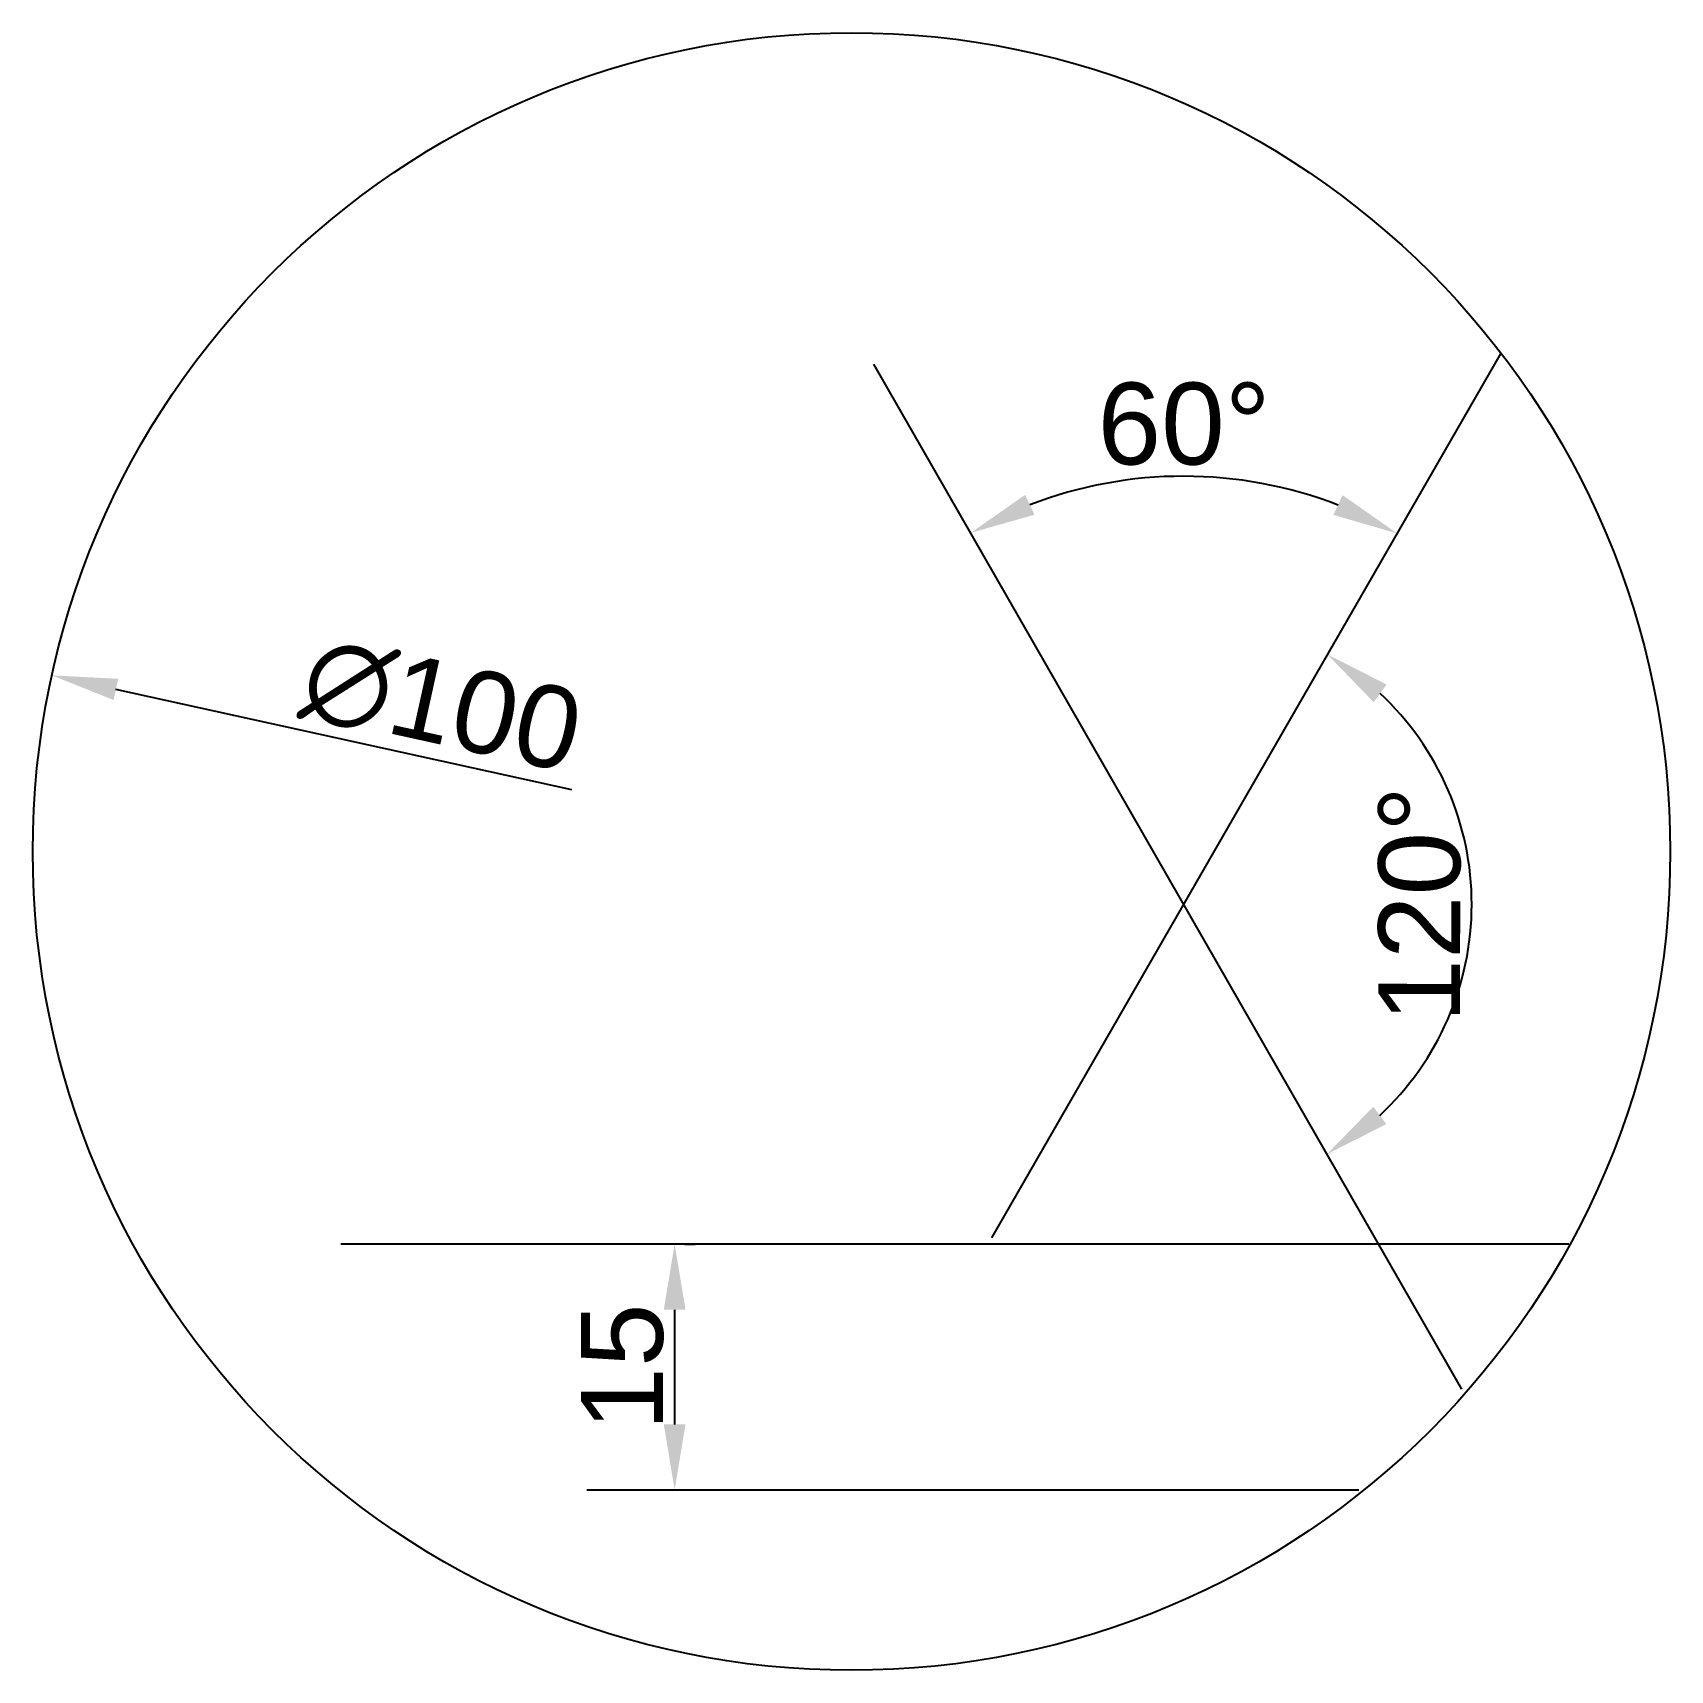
# Model space of a CAD drawing. Header units: millimetres. Extents: x 110 to 210, y 138 to 238.
import ezdxf

# ---------------------------------------------------------------- set-up
doc = ezdxf.new("R2010")
doc.units = ezdxf.units.MM
doc.layers.get('0').update_dxf_attribs({"true_color": 0xc2ced6})
doc.styles.get("Standard").update_dxf_attribs({"font": 'arial.ttf'})
doc.dimstyles.new('ISO-25', dxfattribs={"dimtxt": 2.5, "dimasz": 2.5, "dimexe": 1.25, "dimexo": 0.625, "dimtad": 1, "dimtxsty": 'Standard', "dimcen": 2.5, "dimadec": 0, "dimazin": 0, "dimtfac": 1, "dimtmove": 0, "dimatfit": 3, "dimfxl": 1, "dimarcsym": 0})

# ---------------------------------------------------------------- blocks, each defined once
blk = doc.blocks.new('*D5')
at = {"color": 0, "lineweight": -2, "transparency": 16777216}
blk.add_arc((180.63, 184.4), 17.6, 312.8864, 47.0198, dxfattribs=at)
at = {"color": 0, "transparency": 16777216}
for points in [[(192.24, 196.74), (193.03, 197.82), (189.41, 199.66)], [(193.01, 170.97), (192.22, 172.04), (189.39, 169.14)]]:
    blk.add_solid(points, dxfattribs=at)
at = {"layer": 'Defpoints', "color": 0, "transparency": 16777216}
for p in [(200.01, 218.06), (161.72, 217.38), (197.16, 178.36), (168.9, 164.03), (197.62, 154.79)]:
    blk.add_point(p, dxfattribs=at)
at = {"color": 0, "transparency": 16777216, "insert": (195.06, 184.39), "char_height": 5, "attachment_point": 5, "rotation": 89.9531}
blk.add_mtext('120°', dxfattribs=at)
blk = doc.blocks.new('*D6')
at = {"color": 0, "lineweight": -2, "transparency": 16777216}
blk.add_arc((180.63, 184.4), 26.14, 68.8461, 111.0601, dxfattribs=at)
at = {"color": 0, "transparency": 16777216}
for points in [[(171.53, 208.19), (170.95, 209.4), (167.63, 207.08)], [(190.35, 209.38), (189.78, 208.18), (193.67, 207.05)]]:
    blk.add_solid(points, dxfattribs=at)
at = {"layer": 'Defpoints', "color": 0, "transparency": 16777216}
for p in [(200.01, 218.06), (161.72, 217.38), (185.17, 210.14), (168.9, 164.03), (197.62, 154.79)]:
    blk.add_point(p, dxfattribs=at)
at = {"color": 0, "transparency": 16777216, "insert": (180.66, 213.72), "char_height": 5, "attachment_point": 5, "rotation": 359.9531}
blk.add_mtext('60°', dxfattribs=at)
blk = doc.blocks.new('*D7')
at = {"color": 0, "lineweight": -2, "transparency": 16777216}
blk.add_line((143.27, 191.39), (115.43, 197.52), dxfattribs=at)
at = {"color": 0, "transparency": 16777216}
blk.add_solid([(115.57, 198.17), (115.29, 196.87), (111.52, 198.38)], dxfattribs=at)
at = {"layer": 'Defpoints', "color": 0, "transparency": 16777216}
for p in [(111.52, 198.38), (209.18, 176.86)]:
    blk.add_point(p, dxfattribs=at)
at = {"color": 0, "transparency": 16777216, "insert": (135.33, 196.53), "char_height": 5, "attachment_point": 5, "rotation": 347.5716}
blk.add_mtext('∅100', dxfattribs=at)
blk = doc.blocks.new('*D8')
at = {"color": 0, "lineweight": -2, "transparency": 16777216}
for p, q in [((150.18, 163.64), (150.8, 163.64)), ((149.55, 159.64), (149.55, 152.64)), ((150.18, 148.64), (150.8, 148.64))]:
    blk.add_line(p, q, dxfattribs=at)
at = {"color": 0, "transparency": 16777216}
for points in [[(148.89, 159.64), (150.22, 159.64), (149.55, 163.64)], [(148.89, 152.64), (150.22, 152.64), (149.55, 148.64)]]:
    blk.add_solid(points, dxfattribs=at)
at = {"layer": 'Defpoints', "color": 0, "transparency": 16777216}
for p in [(149.55, 163.64), (149.55, 148.64), (149.55, 148.64)]:
    blk.add_point(p, dxfattribs=at)
at = {"color": 0, "transparency": 16777216, "insert": (146.37, 156.14), "char_height": 5, "attachment_point": 5, "rotation": 90}
blk.add_mtext('15', dxfattribs=at)

msp = doc.modelspace()

# ---------------------------------------------------------------- linework, layer by layer
for p, q in [((200.01, 218.06), (168.899, 164.025)), ((197.617, 154.791), (161.72, 217.376)), ((204.165, 163.644), (129.165, 163.644)), ((144.184, 148.644), (191.328, 148.644))]:
    msp.add_line(p, q)
msp.add_circle((160.353, 187.623), 50)

# ---------------------------------------------------------------- dimensions: what is measured, and where the dimension line sits
for base, picture, middle in [((197.163, 178.359), '*D5', (195.056, 184.392)), ((185.175, 210.143), '*D6', (180.656, 213.718))]:
    dim = msp.add_angular_dim_2l(base=base, line1=((200.01, 218.06), (168.899, 164.025)), line2=((197.617, 154.791), (161.72, 217.376)), dimstyle='ISO-25', override={"dimtxt": 5, "dimasz": 4})
    dim.commit()
    dim.dimension.update_dxf_attribs({"geometry": picture, "text_midpoint": middle})
dim = msp.add_diameter_dim_2p(p1=(209.181, 176.862), p2=(111.524, 198.384), dimstyle='ISO-25', override={"dimtxt": 5, "dimasz": 4})
dim.commit()
dim.dimension.update_dxf_attribs({"geometry": '*D7', "text_midpoint": (134.615, 193.295), "dimtype": 163})
dim = msp.add_linear_dim(base=(149.552, 148.644), p1=(149.552, 163.644), p2=(149.552, 148.644), angle=270, dimstyle='ISO-25', override={"dimtxt": 5, "dimasz": 4})
dim.commit()
dim.dimension.update_dxf_attribs({"geometry": '*D8', "text_midpoint": (146.374, 156.144)})

doc.saveas('drawing.dxf')
